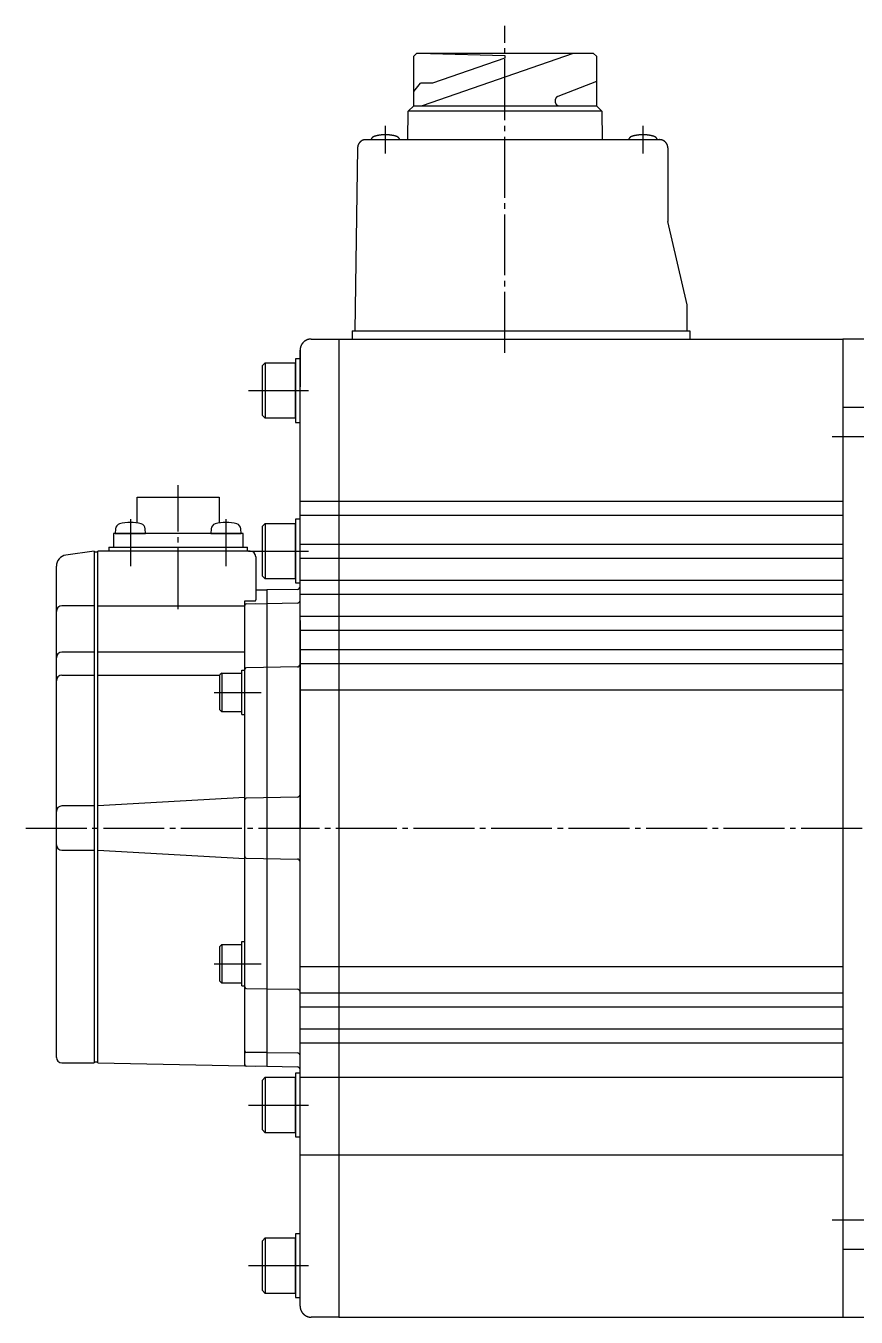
# Model space of a CAD drawing. Extents: x 0 to 920, y 0 to 461.
# Drawn here: x 346.9 to 496.8, y 228 to 461.2 of the extents above; entities that cross this region are included whole.
import ezdxf

# ---------------------------------------------------------------- set-up
doc = ezdxf.new("R2010")
doc.units = 0
doc.linetypes.add('DASH_CENTER', pattern=[14, 11, -1, 1, -1])
doc.layers.get('0').update_dxf_attribs({"linetype": 'CONTINUOUS'})

msp = doc.modelspace()

# ---------------------------------------------------------------- linework, layer by layer
at = {"color": 1, "linetype": 'DASH_CENTER'}
for p, q in [((433.42, 402.15), (433.42, 461.2)), ((411.82, 438.15), (411.82, 443.15)), ((458.32, 443.15), (458.32, 438.15)), ((387.12, 395.35), (397.92, 395.35)), ((492.49, 387.06), (514.05, 387.06)), ((374.42, 355.9), (374.42, 378.29)), ((365.79, 372.15), (365.79, 363.65)), ((383.05, 363.65), (383.05, 372.15)), ((387.12, 366.35), (397.92, 366.35)), ((380.92, 340.85), (389.42, 340.85)), ((346.9, 316.35), (587.02, 316.35)), ((380.92, 291.85), (389.42, 291.85)), ((387.12, 266.35), (397.92, 266.35)), ((492.49, 245.64), (514.05, 245.64)), ((387.12, 237.35), (397.92, 237.35))]:
    msp.add_line(p, q, dxfattribs=at)
at = {"color": 7, "linetype": 'CONTINUOUS'}
for p, q in [((416.93, 455.7), (417.43, 456.2)), ((416.93, 446.76), (416.93, 455.7)), ((449.42, 456.2), (417.43, 456.2)), ((449.42, 456.2), (417.43, 456.2)), ((449.42, 456.2), (417.44, 456.2)), ((445.75, 456.2), (418.45, 446.76)), ((419.95, 456.2), (433.37, 455.81)), ((433.37, 455.34), (420.36, 450.85)), ((433.37, 455.81), (433.37, 455.34)), ((449.92, 455.7), (449.42, 456.2)), ((449.92, 455.7), (449.92, 446.76)), ((416.93, 449.35), (418.18, 450.85)), ((420.36, 450.85), (418.18, 450.85)), ((449.92, 451.17), (442.96, 448.44)), ((442.48, 447.74), (442.48, 447.51)), ((415.9, 440.65), (415.93, 445.76)), ((415.93, 445.76), (416.93, 446.76)), ((450.92, 445.76), (415.93, 445.76)), ((416.93, 446.76), (443.23, 446.76)), ((443.23, 446.76), (449.92, 446.76)), ((449.92, 446.76), (450.92, 445.76)), ((449.92, 446.76), (450.92, 445.76)), ((450.92, 445.76), (450.95, 440.65)), ((406.8, 439.17), (406.33, 406.15)), ((408.3, 440.65), (434.82, 440.65)), ((434.82, 440.65), (461.32, 440.65)), ((462.82, 439.15), (462.82, 425.85)), ((466.32, 410.85), (462.82, 425.85)), ((466.32, 406.15), (466.32, 410.85)), ((405.82, 406.15), (466.82, 406.15)), ((405.82, 406.15), (405.82, 404.65)), ((466.82, 406.15), (466.82, 404.65)), ((398.42, 404.65), (403.42, 404.65)), ((403.42, 404.65), (403.42, 228.05)), ((403.42, 404.65), (494.42, 404.65)), ((511.42, 404.65), (494.42, 404.65)), ((494.42, 404.65), (494.42, 228.05)), ((395.62, 401.1), (395.62, 389.6)), ((396.42, 401.1), (395.62, 401.1)), ((396.42, 316.35), (396.42, 402.65)), ((396.42, 402.65), (396.42, 396.02)), ((390.12, 400.35), (389.62, 399.85)), ((389.62, 390.85), (389.62, 399.85)), ((390.12, 400.35), (390.12, 390.35)), ((390.12, 400.35), (395.62, 400.35)), ((395.62, 395.35), (395.62, 400.35)), ((395.62, 390.35), (395.62, 395.35)), ((494.42, 392.34), (512.42, 392.34)), ((389.62, 390.85), (390.12, 390.35)), ((395.62, 390.35), (390.12, 390.35)), ((395.62, 389.6), (396.42, 389.6)), ((367.02, 371.44), (367.02, 376.1)), ((367.02, 376.1), (381.82, 376.1)), ((381.82, 376.1), (381.82, 371.44)), ((396.42, 375.35), (494.42, 375.35)), ((390.12, 371.35), (389.62, 370.85)), ((389.62, 361.85), (389.62, 370.85)), ((390.12, 371.35), (390.12, 361.35)), ((390.12, 371.35), (395.62, 371.35)), ((396.42, 372.1), (395.62, 372.1)), ((395.62, 372.1), (395.62, 360.6)), ((395.62, 366.35), (395.62, 371.35)), ((396.42, 372.85), (494.42, 372.85)), ((362.72, 369.55), (362.72, 367.05)), ((386.12, 369.55), (362.72, 369.55)), ((363.12, 370.39), (363.04, 369.55)), ((363.04, 369.55), (368.54, 369.55)), ((368.54, 369.55), (368.47, 370.39)), ((380.38, 370.39), (380.3, 369.55)), ((380.3, 369.55), (385.8, 369.55)), ((385.8, 369.55), (385.73, 370.39)), ((386.12, 367.05), (386.12, 369.55)), ((359.22, 366.35), (354.14, 365.62)), ((359.22, 366.35), (359.22, 273.95)), ((359.92, 366.15), (359.22, 366.15)), ((359.92, 273.95), (359.92, 366.35)), ((387.42, 366.35), (359.92, 366.35)), ((361.92, 367.05), (386.92, 367.05)), ((361.92, 367.05), (361.92, 366.35)), ((386.92, 366.35), (386.92, 367.05)), ((395.62, 361.35), (395.62, 366.35)), ((396.42, 367.59), (494.42, 367.59)), ((388.42, 365.35), (388.42, 357.55)), ((396.42, 365.09), (494.42, 365.09)), ((352.42, 274.95), (352.42, 363.64)), ((389.62, 361.85), (390.12, 361.35)), ((388.42, 359.38), (390.42, 359.35)), ((395.62, 361.35), (390.12, 361.35)), ((395.93, 359.45), (390.42, 359.35)), ((390.42, 359.35), (390.42, 287.35)), ((395.62, 360.6), (396.42, 360.6)), ((396.42, 361.09), (494.42, 361.09)), ((396.42, 272.74), (396.42, 359.95)), ((386.42, 273.42), (386.42, 357.35)), ((386.42, 357.35), (388.22, 357.35)), ((386.72, 356.85), (388.42, 356.88)), ((388.42, 356.88), (390.42, 356.85)), ((395.93, 356.96), (390.42, 356.86)), ((396.42, 358.59), (494.42, 358.59)), ((359.22, 356.47), (353.42, 356.47)), ((359.92, 356.47), (386.42, 356.47)), ((396.42, 354.59), (494.42, 354.59)), ((396.42, 353.85), (396.42, 316.35)), ((396.42, 352.09), (494.42, 352.09)), ((390.42, 350.85), (390.42, 273.34)), ((359.22, 348.1), (353.42, 348.1)), ((386.42, 348.1), (359.92, 348.1)), ((396.42, 348.59), (494.42, 348.59)), ((395.93, 345.44), (386.72, 345.28)), ((396.42, 346.09), (494.42, 346.09)), ((353.42, 343.95), (359.22, 343.95)), ((359.92, 343.95), (381.92, 343.95)), ((382.27, 344.35), (381.92, 344)), ((381.92, 337.7), (381.92, 344)), ((382.27, 344.35), (382.27, 337.35)), ((382.27, 344.35), (385.92, 344.35)), ((385.92, 336.85), (385.92, 344.85)), ((385.92, 344.85), (386.42, 344.85)), ((396.42, 341.34), (494.42, 341.34)), ((381.92, 337.7), (382.27, 337.35)), ((385.92, 337.35), (382.27, 337.35)), ((385.92, 336.85), (386.42, 336.85)), ((386.42, 321.85), (359.92, 320.35)), ((395.93, 321.94), (386.72, 321.78)), ((359.22, 320.35), (353.42, 320.35)), ((396.42, 230.05), (396.42, 316.35)), ((353.42, 312.35), (359.22, 312.35)), ((359.92, 312.35), (386.42, 310.85)), ((386.72, 310.91), (395.93, 310.75)), ((382.27, 295.35), (381.92, 295)), ((381.92, 288.7), (381.92, 295)), ((382.27, 295.35), (385.92, 295.35)), ((382.27, 295.35), (382.27, 288.35)), ((385.92, 295.85), (386.42, 295.85)), ((385.92, 287.85), (385.92, 295.85)), ((396.42, 291.35), (494.42, 291.35)), ((381.92, 288.7), (382.27, 288.35)), ((385.92, 288.35), (382.27, 288.35)), ((385.92, 287.85), (386.42, 287.85)), ((386.72, 287.41), (390.42, 287.35)), ((390.42, 287.35), (395.93, 287.25)), ((390.42, 287.35), (390.42, 281.85)), ((396.42, 286.6), (494.42, 286.6)), ((396.42, 284.1), (494.42, 284.1)), ((396.42, 280.1), (494.42, 280.1)), ((396.42, 277.6), (494.42, 277.6)), ((388.42, 275.83), (386.72, 275.86)), ((390.42, 275.86), (388.42, 275.83)), ((390.42, 275.85), (395.93, 275.75)), ((353.42, 273.95), (359.22, 273.95)), ((359.22, 274.15), (359.92, 274.15)), ((359.92, 273.95), (386.42, 273.42)), ((388.42, 273.31), (386.72, 273.34)), ((390.42, 273.35), (388.42, 273.31)), ((390.42, 273.34), (395.93, 273.24)), ((390.12, 271.35), (389.62, 270.85)), ((389.62, 261.85), (389.62, 270.85)), ((390.12, 271.35), (395.62, 271.35)), ((390.12, 271.35), (390.12, 261.35)), ((396.42, 272.1), (395.62, 272.1)), ((395.62, 272.1), (395.62, 260.6)), ((395.62, 266.35), (395.62, 271.35)), ((396.42, 271.35), (494.42, 271.35)), ((395.62, 261.35), (395.62, 266.35)), ((389.62, 261.85), (390.12, 261.35)), ((395.62, 261.35), (390.12, 261.35)), ((395.62, 260.6), (396.42, 260.6)), ((396.42, 257.35), (494.42, 257.35)), ((395.62, 243.1), (395.62, 231.6)), ((396.42, 243.1), (395.62, 243.1)), ((390.12, 242.35), (389.62, 241.85)), ((389.62, 232.85), (389.62, 241.85)), ((390.12, 242.35), (390.12, 232.35)), ((390.12, 242.35), (395.62, 242.35)), ((395.62, 237.35), (395.62, 242.35)), ((494.42, 240.35), (512.42, 240.35)), ((395.62, 232.35), (395.62, 237.35)), ((389.62, 232.85), (390.12, 232.35)), ((395.62, 232.35), (390.12, 232.35)), ((395.62, 231.6), (396.42, 231.6)), ((403.42, 228.05), (398.42, 228.05)), ((403.42, 228.05), (494.42, 228.05)), ((494.42, 228.05), (511.42, 228.05))]:
    msp.add_line(p, q, dxfattribs=at)
for points in [[(442.96, 448.44, 0), (442.95, 448.44, 0), (442.95, 448.44, 0), (442.94, 448.44, 0), (442.94, 448.43, 0), (442.93, 448.43, 0), (442.92, 448.43, 0), (442.91, 448.42, 0), (442.91, 448.42, 0), (442.9, 448.42, 0), (442.9, 448.41, 0), (442.89, 448.41, 0), (442.88, 448.41, 0), (442.88, 448.4, 0), (442.87, 448.4, 0), (442.87, 448.4, 0), (442.86, 448.39, 0), (442.85, 448.39, 0), (442.85, 448.39, 0), (442.84, 448.38, 0), (442.83, 448.38, 0), (442.83, 448.38, 0), (442.82, 448.37, 0), (442.82, 448.37, 0), (442.81, 448.36, 0), (442.81, 448.36, 0), (442.8, 448.36, 0), (442.8, 448.35, 0), (442.79, 448.35, 0), (442.78, 448.34, 0), (442.78, 448.34, 0), (442.77, 448.33, 0), (442.77, 448.33, 0), (442.76, 448.33, 0), (442.76, 448.32, 0), (442.75, 448.32, 0), (442.75, 448.31, 0), (442.74, 448.31, 0), (442.74, 448.3, 0), (442.73, 448.3, 0), (442.72, 448.29, 0), (442.72, 448.29, 0), (442.71, 448.29, 0), (442.71, 448.28, 0), (442.7, 448.27, 0), (442.7, 448.27, 0), (442.69, 448.26, 0), (442.69, 448.26, 0), (442.68, 448.25, 0), (442.68, 448.25, 0), (442.68, 448.24, 0), (442.67, 448.24, 0), (442.67, 448.23, 0), (442.66, 448.23, 0), (442.66, 448.22, 0), (442.65, 448.22, 0), (442.65, 448.21, 0), (442.64, 448.21, 0), (442.64, 448.2, 0), (442.63, 448.2, 0), (442.63, 448.19, 0), (442.63, 448.18, 0), (442.62, 448.18, 0), (442.62, 448.17, 0), (442.61, 448.17, 0), (442.61, 448.16, 0), (442.61, 448.15, 0), (442.6, 448.15, 0), (442.6, 448.14, 0), (442.6, 448.14, 0), (442.59, 448.13, 0), (442.59, 448.13, 0), (442.58, 448.12, 0), (442.58, 448.11, 0), (442.58, 448.11, 0), (442.57, 448.1, 0), (442.57, 448.09, 0), (442.57, 448.09, 0), (442.56, 448.08, 0), (442.56, 448.08, 0), (442.56, 448.07, 0), (442.56, 448.06, 0), (442.55, 448.06, 0), (442.55, 448.05, 0), (442.55, 448.05, 0), (442.54, 448.04, 0), (442.54, 448.03, 0), (442.54, 448.02, 0), (442.54, 448.02, 0), (442.53, 448.01, 0), (442.53, 448.01, 0), (442.53, 448, 0), (442.53, 447.99, 0), (442.52, 447.99, 0), (442.52, 447.98, 0), (442.52, 447.97, 0), (442.52, 447.97, 0), (442.52, 447.96, 0), (442.51, 447.95, 0), (442.51, 447.94, 0), (442.51, 447.94, 0), (442.51, 447.93, 0), (442.51, 447.93, 0), (442.5, 447.92, 0), (442.5, 447.91, 0), (442.5, 447.9, 0), (442.5, 447.9, 0), (442.5, 447.89, 0), (442.5, 447.88, 0), (442.5, 447.88, 0), (442.49, 447.87, 0), (442.49, 447.86, 0), (442.49, 447.86, 0), (442.49, 447.85, 0), (442.49, 447.84, 0), (442.49, 447.84, 0), (442.49, 447.83, 0), (442.49, 447.82, 0), (442.49, 447.81, 0), (442.49, 447.81, 0), (442.49, 447.8, 0), (442.49, 447.79, 0), (442.49, 447.79, 0), (442.49, 447.78, 0), (442.49, 447.77, 0), (442.49, 447.77, 0), (442.49, 447.76, 0), (442.48, 447.75, 0), (442.48, 447.75, 0)], [(442.48, 447.51, 0), (442.48, 447.5, 0), (442.49, 447.49, 0), (442.49, 447.48, 0), (442.49, 447.47, 0), (442.49, 447.46, 0), (442.49, 447.45, 0), (442.49, 447.44, 0), (442.49, 447.43, 0), (442.49, 447.42, 0), (442.49, 447.41, 0), (442.49, 447.4, 0), (442.49, 447.4, 0), (442.49, 447.39, 0), (442.49, 447.38, 0), (442.5, 447.37, 0), (442.5, 447.36, 0), (442.5, 447.35, 0), (442.5, 447.34, 0), (442.5, 447.33, 0), (442.51, 447.32, 0), (442.51, 447.31, 0), (442.51, 447.31, 0), (442.51, 447.3, 0), (442.52, 447.29, 0), (442.52, 447.28, 0), (442.52, 447.27, 0), (442.52, 447.26, 0), (442.53, 447.25, 0), (442.53, 447.25, 0), (442.54, 447.24, 0), (442.54, 447.23, 0), (442.54, 447.22, 0), (442.55, 447.21, 0), (442.55, 447.2, 0), (442.55, 447.19, 0), (442.56, 447.18, 0), (442.56, 447.18, 0), (442.56, 447.17, 0), (442.57, 447.16, 0), (442.57, 447.15, 0), (442.58, 447.14, 0), (442.58, 447.14, 0), (442.59, 447.13, 0), (442.59, 447.12, 0), (442.6, 447.11, 0), (442.6, 447.1, 0), (442.61, 447.1, 0), (442.61, 447.09, 0), (442.62, 447.08, 0), (442.62, 447.07, 0), (442.63, 447.07, 0), (442.63, 447.06, 0), (442.64, 447.05, 0), (442.64, 447.05, 0), (442.65, 447.04, 0), (442.65, 447.03, 0), (442.66, 447.02, 0), (442.67, 447.02, 0), (442.67, 447.01, 0), (442.68, 447, 0), (442.68, 447, 0), (442.69, 446.99, 0), (442.7, 446.98, 0), (442.7, 446.98, 0), (442.71, 446.97, 0), (442.72, 446.96, 0), (442.72, 446.96, 0), (442.73, 446.95, 0), (442.74, 446.94, 0), (442.75, 446.94, 0), (442.75, 446.93, 0), (442.76, 446.93, 0), (442.77, 446.92, 0), (442.77, 446.91, 0), (442.78, 446.91, 0), (442.79, 446.9, 0), (442.8, 446.9, 0), (442.8, 446.89, 0), (442.81, 446.89, 0), (442.82, 446.88, 0), (442.82, 446.88, 0), (442.83, 446.87, 0), (442.84, 446.87, 0), (442.85, 446.86, 0), (442.86, 446.86, 0), (442.87, 446.85, 0), (442.87, 446.85, 0), (442.88, 446.85, 0), (442.89, 446.84, 0), (442.9, 446.84, 0), (442.9, 446.83, 0), (442.91, 446.83, 0), (442.92, 446.82, 0), (442.93, 446.82, 0), (442.94, 446.82, 0), (442.95, 446.81, 0), (442.96, 446.81, 0), (442.96, 446.81, 0), (442.97, 446.8, 0), (442.98, 446.8, 0), (442.99, 446.8, 0), (443, 446.79, 0), (443.01, 446.79, 0), (443.02, 446.79, 0), (443.03, 446.79, 0), (443.03, 446.78, 0), (443.04, 446.78, 0), (443.05, 446.78, 0), (443.06, 446.78, 0), (443.07, 446.77, 0), (443.08, 446.77, 0), (443.09, 446.77, 0), (443.1, 446.77, 0), (443.11, 446.77, 0), (443.12, 446.77, 0), (443.12, 446.76, 0), (443.13, 446.76, 0), (443.14, 446.76, 0), (443.15, 446.76, 0), (443.16, 446.76, 0), (443.17, 446.76, 0), (443.18, 446.76, 0), (443.19, 446.76, 0), (443.2, 446.76, 0), (443.21, 446.76, 0), (443.22, 446.76, 0), (443.23, 446.76, 0), (443.23, 446.76, 0)], [(409.87, 441.25, 0), (409.86, 441.24, 0), (409.85, 441.24, 0), (409.84, 441.24, 0), (409.84, 441.24, 0), (409.83, 441.23, 0), (409.82, 441.23, 0), (409.82, 441.23, 0), (409.81, 441.23, 0), (409.8, 441.23, 0), (409.8, 441.22, 0), (409.79, 441.22, 0), (409.78, 441.22, 0), (409.78, 441.22, 0), (409.77, 441.21, 0), (409.76, 441.21, 0), (409.76, 441.21, 0), (409.75, 441.2, 0), (409.74, 441.2, 0), (409.74, 441.2, 0), (409.73, 441.2, 0), (409.72, 441.19, 0), (409.72, 441.19, 0), (409.71, 441.19, 0), (409.7, 441.18, 0), (409.7, 441.18, 0), (409.69, 441.18, 0), (409.68, 441.17, 0), (409.68, 441.17, 0), (409.67, 441.17, 0), (409.67, 441.16, 0), (409.66, 441.16, 0), (409.65, 441.16, 0), (409.65, 441.15, 0), (409.64, 441.15, 0), (409.63, 441.15, 0), (409.63, 441.14, 0), (409.62, 441.14, 0), (409.62, 441.13, 0), (409.61, 441.13, 0), (409.6, 441.13, 0), (409.6, 441.12, 0), (409.59, 441.12, 0), (409.59, 441.12, 0), (409.58, 441.11, 0), (409.57, 441.11, 0), (409.57, 441.1, 0), (409.56, 441.1, 0), (409.56, 441.1, 0), (409.55, 441.09, 0), (409.55, 441.09, 0), (409.54, 441.08, 0), (409.53, 441.08, 0), (409.53, 441.07, 0), (409.52, 441.07, 0), (409.52, 441.06, 0), (409.51, 441.06, 0), (409.51, 441.05, 0), (409.5, 441.05, 0), (409.49, 441.05, 0), (409.49, 441.04, 0), (409.48, 441.04, 0), (409.48, 441.03, 0), (409.47, 441.03, 0), (409.47, 441.02, 0), (409.46, 441.02, 0), (409.46, 441.01, 0), (409.45, 441.01, 0), (409.45, 441, 0), (409.44, 441, 0), (409.44, 440.99, 0), (409.43, 440.99, 0), (409.43, 440.98, 0), (409.42, 440.98, 0), (409.42, 440.97, 0), (409.41, 440.97, 0), (409.41, 440.96, 0), (409.4, 440.96, 0), (409.4, 440.95, 0), (409.39, 440.94, 0), (409.39, 440.94, 0), (409.38, 440.93, 0), (409.38, 440.93, 0), (409.37, 440.92, 0), (409.37, 440.92, 0), (409.37, 440.91, 0), (409.36, 440.91, 0), (409.36, 440.9, 0), (409.35, 440.89, 0), (409.35, 440.89, 0), (409.34, 440.88, 0), (409.34, 440.88, 0), (409.33, 440.87, 0), (409.33, 440.87, 0), (409.33, 440.86, 0), (409.32, 440.85, 0), (409.32, 440.85, 0), (409.31, 440.84, 0), (409.31, 440.84, 0), (409.31, 440.83, 0), (409.3, 440.82, 0), (409.3, 440.82, 0), (409.3, 440.81, 0), (409.29, 440.81, 0), (409.29, 440.8, 0), (409.28, 440.79, 0), (409.28, 440.79, 0), (409.28, 440.78, 0), (409.27, 440.78, 0), (409.27, 440.77, 0), (409.27, 440.76, 0), (409.26, 440.76, 0), (409.26, 440.75, 0), (409.26, 440.74, 0), (409.25, 440.74, 0), (409.25, 440.73, 0), (409.25, 440.73, 0), (409.24, 440.72, 0), (409.24, 440.71, 0), (409.24, 440.7, 0), (409.23, 440.7, 0), (409.23, 440.69, 0), (409.23, 440.69, 0), (409.22, 440.68, 0), (409.22, 440.67, 0), (409.22, 440.67, 0), (409.22, 440.66, 0), (409.21, 440.65, 0), (409.21, 440.65, 0)], [(411.82, 441.53, 0), (411.81, 441.53, 0), (411.79, 441.53, 0), (411.78, 441.53, 0), (411.76, 441.53, 0), (411.75, 441.53, 0), (411.73, 441.52, 0), (411.72, 441.52, 0), (411.7, 441.52, 0), (411.69, 441.52, 0), (411.67, 441.52, 0), (411.65, 441.52, 0), (411.64, 441.52, 0), (411.62, 441.52, 0), (411.61, 441.52, 0), (411.59, 441.52, 0), (411.58, 441.52, 0), (411.56, 441.52, 0), (411.55, 441.52, 0), (411.53, 441.52, 0), (411.51, 441.52, 0), (411.5, 441.52, 0), (411.48, 441.52, 0), (411.47, 441.52, 0), (411.45, 441.52, 0), (411.44, 441.51, 0), (411.42, 441.51, 0), (411.41, 441.51, 0), (411.39, 441.51, 0), (411.38, 441.51, 0), (411.36, 441.51, 0), (411.34, 441.51, 0), (411.33, 441.51, 0), (411.31, 441.51, 0), (411.3, 441.51, 0), (411.28, 441.5, 0), (411.27, 441.5, 0), (411.25, 441.5, 0), (411.24, 441.5, 0), (411.22, 441.5, 0), (411.2, 441.5, 0), (411.19, 441.5, 0), (411.17, 441.5, 0), (411.16, 441.49, 0), (411.14, 441.49, 0), (411.13, 441.49, 0), (411.11, 441.49, 0), (411.1, 441.49, 0), (411.08, 441.49, 0), (411.06, 441.49, 0), (411.05, 441.48, 0), (411.04, 441.48, 0), (411.02, 441.48, 0), (411, 441.48, 0), (410.99, 441.48, 0), (410.97, 441.47, 0), (410.96, 441.47, 0), (410.94, 441.47, 0), (410.93, 441.47, 0), (410.91, 441.47, 0), (410.9, 441.46, 0), (410.88, 441.46, 0), (410.86, 441.46, 0), (410.85, 441.46, 0), (410.83, 441.46, 0), (410.82, 441.45, 0), (410.8, 441.45, 0), (410.79, 441.45, 0), (410.77, 441.45, 0), (410.76, 441.44, 0), (410.74, 441.44, 0), (410.73, 441.44, 0), (410.71, 441.44, 0), (410.7, 441.43, 0), (410.68, 441.43, 0), (410.67, 441.43, 0), (410.65, 441.43, 0), (410.63, 441.42, 0), (410.62, 441.42, 0), (410.61, 441.42, 0), (410.59, 441.42, 0), (410.57, 441.41, 0), (410.56, 441.41, 0), (410.54, 441.41, 0), (410.53, 441.4, 0), (410.51, 441.4, 0), (410.5, 441.4, 0), (410.48, 441.4, 0), (410.47, 441.39, 0), (410.45, 441.39, 0), (410.44, 441.39, 0), (410.42, 441.38, 0), (410.41, 441.38, 0), (410.39, 441.38, 0), (410.38, 441.38, 0), (410.36, 441.37, 0), (410.35, 441.37, 0), (410.33, 441.37, 0), (410.32, 441.36, 0), (410.3, 441.36, 0), (410.29, 441.35, 0), (410.27, 441.35, 0), (410.25, 441.35, 0), (410.24, 441.34, 0), (410.23, 441.34, 0), (410.21, 441.34, 0), (410.19, 441.33, 0), (410.18, 441.33, 0), (410.16, 441.33, 0), (410.15, 441.32, 0), (410.13, 441.32, 0), (410.12, 441.31, 0), (410.1, 441.31, 0), (410.09, 441.31, 0), (410.07, 441.3, 0), (410.06, 441.3, 0), (410.04, 441.3, 0), (410.03, 441.29, 0), (410.01, 441.29, 0), (410, 441.28, 0), (409.98, 441.28, 0), (409.97, 441.28, 0), (409.95, 441.27, 0), (409.94, 441.27, 0), (409.92, 441.26, 0), (409.91, 441.26, 0), (409.89, 441.25, 0), (409.88, 441.25, 0), (409.87, 441.25, 0)], [(413.78, 441.25, 0), (413.77, 441.25, 0), (413.75, 441.25, 0), (413.74, 441.26, 0), (413.72, 441.26, 0), (413.71, 441.27, 0), (413.69, 441.27, 0), (413.68, 441.28, 0), (413.66, 441.28, 0), (413.65, 441.28, 0), (413.63, 441.29, 0), (413.62, 441.29, 0), (413.6, 441.3, 0), (413.59, 441.3, 0), (413.57, 441.3, 0), (413.56, 441.31, 0), (413.54, 441.31, 0), (413.53, 441.31, 0), (413.51, 441.32, 0), (413.5, 441.32, 0), (413.48, 441.33, 0), (413.47, 441.33, 0), (413.45, 441.33, 0), (413.44, 441.34, 0), (413.42, 441.34, 0), (413.41, 441.34, 0), (413.39, 441.35, 0), (413.38, 441.35, 0), (413.36, 441.35, 0), (413.35, 441.36, 0), (413.33, 441.36, 0), (413.32, 441.37, 0), (413.3, 441.37, 0), (413.29, 441.37, 0), (413.27, 441.38, 0), (413.26, 441.38, 0), (413.24, 441.38, 0), (413.23, 441.38, 0), (413.21, 441.39, 0), (413.2, 441.39, 0), (413.18, 441.39, 0), (413.17, 441.4, 0), (413.15, 441.4, 0), (413.13, 441.4, 0), (413.12, 441.4, 0), (413.11, 441.41, 0), (413.09, 441.41, 0), (413.07, 441.41, 0), (413.06, 441.42, 0), (413.04, 441.42, 0), (413.03, 441.42, 0), (413.01, 441.42, 0), (413, 441.43, 0), (412.98, 441.43, 0), (412.97, 441.43, 0), (412.95, 441.43, 0), (412.94, 441.44, 0), (412.92, 441.44, 0), (412.91, 441.44, 0), (412.89, 441.44, 0), (412.88, 441.45, 0), (412.86, 441.45, 0), (412.84, 441.45, 0), (412.83, 441.45, 0), (412.81, 441.46, 0), (412.8, 441.46, 0), (412.78, 441.46, 0), (412.77, 441.46, 0), (412.75, 441.46, 0), (412.74, 441.47, 0), (412.72, 441.47, 0), (412.71, 441.47, 0), (412.69, 441.47, 0), (412.68, 441.47, 0), (412.66, 441.48, 0), (412.64, 441.48, 0), (412.63, 441.48, 0), (412.61, 441.48, 0), (412.6, 441.48, 0), (412.58, 441.49, 0), (412.57, 441.49, 0), (412.55, 441.49, 0), (412.54, 441.49, 0), (412.52, 441.49, 0), (412.51, 441.49, 0), (412.49, 441.49, 0), (412.48, 441.5, 0), (412.46, 441.5, 0), (412.44, 441.5, 0), (412.43, 441.5, 0), (412.41, 441.5, 0), (412.4, 441.5, 0), (412.38, 441.5, 0), (412.37, 441.5, 0), (412.35, 441.51, 0), (412.34, 441.51, 0), (412.32, 441.51, 0), (412.31, 441.51, 0), (412.29, 441.51, 0), (412.27, 441.51, 0), (412.26, 441.51, 0), (412.24, 441.51, 0), (412.23, 441.51, 0), (412.21, 441.51, 0), (412.2, 441.52, 0), (412.18, 441.52, 0), (412.17, 441.52, 0), (412.15, 441.52, 0), (412.13, 441.52, 0), (412.12, 441.52, 0), (412.1, 441.52, 0), (412.09, 441.52, 0), (412.07, 441.52, 0), (412.06, 441.52, 0), (412.04, 441.52, 0), (412.03, 441.52, 0), (412.01, 441.52, 0), (412, 441.52, 0), (411.98, 441.52, 0), (411.96, 441.52, 0), (411.95, 441.52, 0), (411.93, 441.52, 0), (411.92, 441.52, 0), (411.9, 441.53, 0), (411.89, 441.53, 0), (411.87, 441.53, 0), (411.85, 441.53, 0), (411.84, 441.53, 0), (411.82, 441.53, 0)], [(414.44, 440.65, 0), (414.43, 440.65, 0), (414.43, 440.66, 0), (414.43, 440.67, 0), (414.43, 440.67, 0), (414.42, 440.68, 0), (414.42, 440.69, 0), (414.42, 440.69, 0), (414.42, 440.7, 0), (414.41, 440.7, 0), (414.41, 440.71, 0), (414.41, 440.72, 0), (414.4, 440.73, 0), (414.4, 440.73, 0), (414.4, 440.74, 0), (414.39, 440.74, 0), (414.39, 440.75, 0), (414.39, 440.76, 0), (414.38, 440.76, 0), (414.38, 440.77, 0), (414.38, 440.78, 0), (414.37, 440.78, 0), (414.37, 440.79, 0), (414.37, 440.79, 0), (414.36, 440.8, 0), (414.36, 440.81, 0), (414.35, 440.81, 0), (414.35, 440.82, 0), (414.35, 440.82, 0), (414.34, 440.83, 0), (414.34, 440.84, 0), (414.33, 440.84, 0), (414.33, 440.85, 0), (414.33, 440.85, 0), (414.32, 440.86, 0), (414.32, 440.87, 0), (414.31, 440.87, 0), (414.31, 440.88, 0), (414.31, 440.88, 0), (414.3, 440.89, 0), (414.3, 440.89, 0), (414.29, 440.9, 0), (414.29, 440.91, 0), (414.28, 440.91, 0), (414.28, 440.92, 0), (414.27, 440.92, 0), (414.27, 440.93, 0), (414.26, 440.93, 0), (414.26, 440.94, 0), (414.26, 440.94, 0), (414.25, 440.95, 0), (414.25, 440.96, 0), (414.24, 440.96, 0), (414.24, 440.97, 0), (414.23, 440.97, 0), (414.23, 440.98, 0), (414.22, 440.98, 0), (414.22, 440.99, 0), (414.21, 440.99, 0), (414.21, 441, 0), (414.2, 441, 0), (414.2, 441.01, 0), (414.19, 441.01, 0), (414.19, 441.02, 0), (414.18, 441.02, 0), (414.18, 441.03, 0), (414.17, 441.03, 0), (414.17, 441.04, 0), (414.16, 441.04, 0), (414.15, 441.05, 0), (414.15, 441.05, 0), (414.14, 441.05, 0), (414.14, 441.06, 0), (414.13, 441.06, 0), (414.13, 441.07, 0), (414.12, 441.07, 0), (414.12, 441.08, 0), (414.11, 441.08, 0), (414.1, 441.09, 0), (414.1, 441.09, 0), (414.09, 441.1, 0), (414.09, 441.1, 0), (414.08, 441.1, 0), (414.07, 441.11, 0), (414.07, 441.11, 0), (414.06, 441.12, 0), (414.06, 441.12, 0), (414.05, 441.12, 0), (414.04, 441.13, 0), (414.04, 441.13, 0), (414.03, 441.13, 0), (414.03, 441.14, 0), (414.02, 441.14, 0), (414.01, 441.15, 0), (414.01, 441.15, 0), (414, 441.15, 0), (413.99, 441.16, 0), (413.99, 441.16, 0), (413.98, 441.16, 0), (413.98, 441.17, 0), (413.97, 441.17, 0), (413.96, 441.17, 0), (413.96, 441.18, 0), (413.95, 441.18, 0), (413.94, 441.18, 0), (413.94, 441.19, 0), (413.93, 441.19, 0), (413.93, 441.19, 0), (413.92, 441.2, 0), (413.91, 441.2, 0), (413.9, 441.2, 0), (413.9, 441.2, 0), (413.89, 441.21, 0), (413.88, 441.21, 0), (413.88, 441.21, 0), (413.87, 441.22, 0), (413.87, 441.22, 0), (413.86, 441.22, 0), (413.85, 441.22, 0), (413.85, 441.23, 0), (413.84, 441.23, 0), (413.83, 441.23, 0), (413.82, 441.23, 0), (413.82, 441.23, 0), (413.81, 441.24, 0), (413.8, 441.24, 0), (413.8, 441.24, 0), (413.79, 441.24, 0), (413.78, 441.25, 0)], [(456.36, 441.25, 0), (456.36, 441.24, 0), (456.35, 441.24, 0), (456.34, 441.24, 0), (456.34, 441.24, 0), (456.33, 441.23, 0), (456.32, 441.23, 0), (456.32, 441.23, 0), (456.31, 441.23, 0), (456.3, 441.23, 0), (456.3, 441.22, 0), (456.29, 441.22, 0), (456.28, 441.22, 0), (456.28, 441.22, 0), (456.27, 441.21, 0), (456.26, 441.21, 0), (456.26, 441.21, 0), (456.25, 441.2, 0), (456.24, 441.2, 0), (456.24, 441.2, 0), (456.23, 441.2, 0), (456.22, 441.19, 0), (456.22, 441.19, 0), (456.21, 441.19, 0), (456.2, 441.18, 0), (456.2, 441.18, 0), (456.19, 441.18, 0), (456.18, 441.17, 0), (456.18, 441.17, 0), (456.17, 441.17, 0), (456.17, 441.16, 0), (456.16, 441.16, 0), (456.15, 441.16, 0), (456.15, 441.15, 0), (456.14, 441.15, 0), (456.13, 441.15, 0), (456.13, 441.14, 0), (456.12, 441.14, 0), (456.12, 441.13, 0), (456.11, 441.13, 0), (456.1, 441.13, 0), (456.1, 441.12, 0), (456.09, 441.12, 0), (456.09, 441.12, 0), (456.08, 441.11, 0), (456.07, 441.11, 0), (456.07, 441.1, 0), (456.06, 441.1, 0), (456.06, 441.1, 0), (456.05, 441.09, 0), (456.05, 441.09, 0), (456.04, 441.08, 0), (456.03, 441.08, 0), (456.03, 441.07, 0), (456.02, 441.07, 0), (456.02, 441.06, 0), (456.01, 441.06, 0), (456.01, 441.05, 0), (456, 441.05, 0), (455.99, 441.05, 0), (455.99, 441.04, 0), (455.98, 441.04, 0), (455.98, 441.03, 0), (455.97, 441.03, 0), (455.97, 441.02, 0), (455.96, 441.02, 0), (455.96, 441.01, 0), (455.95, 441.01, 0), (455.95, 441, 0), (455.94, 441, 0), (455.94, 440.99, 0), (455.93, 440.99, 0), (455.93, 440.98, 0), (455.92, 440.98, 0), (455.92, 440.97, 0), (455.91, 440.97, 0), (455.91, 440.96, 0), (455.9, 440.96, 0), (455.9, 440.95, 0), (455.89, 440.94, 0), (455.89, 440.94, 0), (455.88, 440.93, 0), (455.88, 440.93, 0), (455.87, 440.92, 0), (455.87, 440.92, 0), (455.87, 440.91, 0), (455.86, 440.91, 0), (455.86, 440.9, 0), (455.85, 440.89, 0), (455.85, 440.89, 0), (455.84, 440.88, 0), (455.84, 440.88, 0), (455.83, 440.87, 0), (455.83, 440.87, 0), (455.83, 440.86, 0), (455.82, 440.85, 0), (455.82, 440.85, 0), (455.81, 440.84, 0), (455.81, 440.84, 0), (455.81, 440.83, 0), (455.8, 440.82, 0), (455.8, 440.82, 0), (455.79, 440.81, 0), (455.79, 440.81, 0), (455.79, 440.8, 0), (455.78, 440.79, 0), (455.78, 440.79, 0), (455.78, 440.78, 0), (455.77, 440.78, 0), (455.77, 440.77, 0), (455.77, 440.76, 0), (455.76, 440.76, 0), (455.76, 440.75, 0), (455.76, 440.74, 0), (455.75, 440.74, 0), (455.75, 440.73, 0), (455.75, 440.73, 0), (455.74, 440.72, 0), (455.74, 440.71, 0), (455.74, 440.7, 0), (455.73, 440.7, 0), (455.73, 440.69, 0), (455.73, 440.69, 0), (455.73, 440.68, 0), (455.72, 440.67, 0), (455.72, 440.67, 0), (455.72, 440.66, 0), (455.71, 440.65, 0), (455.71, 440.65, 0)], [(458.32, 441.53, 0), (458.31, 441.53, 0), (458.29, 441.53, 0), (458.28, 441.53, 0), (458.26, 441.53, 0), (458.25, 441.53, 0), (458.23, 441.52, 0), (458.22, 441.52, 0), (458.2, 441.52, 0), (458.19, 441.52, 0), (458.17, 441.52, 0), (458.15, 441.52, 0), (458.14, 441.52, 0), (458.12, 441.52, 0), (458.11, 441.52, 0), (458.09, 441.52, 0), (458.08, 441.52, 0), (458.06, 441.52, 0), (458.04, 441.52, 0), (458.03, 441.52, 0), (458.01, 441.52, 0), (458, 441.52, 0), (457.98, 441.52, 0), (457.97, 441.52, 0), (457.95, 441.52, 0), (457.94, 441.51, 0), (457.92, 441.51, 0), (457.91, 441.51, 0), (457.89, 441.51, 0), (457.88, 441.51, 0), (457.86, 441.51, 0), (457.84, 441.51, 0), (457.83, 441.51, 0), (457.81, 441.51, 0), (457.8, 441.51, 0), (457.78, 441.5, 0), (457.77, 441.5, 0), (457.75, 441.5, 0), (457.74, 441.5, 0), (457.72, 441.5, 0), (457.7, 441.5, 0), (457.69, 441.5, 0), (457.67, 441.5, 0), (457.66, 441.49, 0), (457.64, 441.49, 0), (457.63, 441.49, 0), (457.61, 441.49, 0), (457.6, 441.49, 0), (457.58, 441.49, 0), (457.56, 441.49, 0), (457.55, 441.48, 0), (457.54, 441.48, 0), (457.52, 441.48, 0), (457.5, 441.48, 0), (457.49, 441.48, 0), (457.47, 441.47, 0), (457.46, 441.47, 0), (457.44, 441.47, 0), (457.43, 441.47, 0), (457.41, 441.47, 0), (457.4, 441.46, 0), (457.38, 441.46, 0), (457.36, 441.46, 0), (457.35, 441.46, 0), (457.33, 441.46, 0), (457.32, 441.45, 0), (457.3, 441.45, 0), (457.29, 441.45, 0), (457.27, 441.45, 0), (457.26, 441.44, 0), (457.24, 441.44, 0), (457.23, 441.44, 0), (457.21, 441.44, 0), (457.2, 441.43, 0), (457.18, 441.43, 0), (457.17, 441.43, 0), (457.15, 441.43, 0), (457.13, 441.42, 0), (457.12, 441.42, 0), (457.11, 441.42, 0), (457.09, 441.42, 0), (457.07, 441.41, 0), (457.06, 441.41, 0), (457.04, 441.41, 0), (457.03, 441.4, 0), (457.01, 441.4, 0), (457, 441.4, 0), (456.98, 441.4, 0), (456.97, 441.39, 0), (456.95, 441.39, 0), (456.94, 441.39, 0), (456.92, 441.38, 0), (456.91, 441.38, 0), (456.89, 441.38, 0), (456.88, 441.38, 0), (456.86, 441.37, 0), (456.85, 441.37, 0), (456.83, 441.37, 0), (456.82, 441.36, 0), (456.8, 441.36, 0), (456.78, 441.35, 0), (456.77, 441.35, 0), (456.75, 441.35, 0), (456.74, 441.34, 0), (456.73, 441.34, 0), (456.71, 441.34, 0), (456.69, 441.33, 0), (456.68, 441.33, 0), (456.66, 441.33, 0), (456.65, 441.32, 0), (456.63, 441.32, 0), (456.62, 441.31, 0), (456.6, 441.31, 0), (456.59, 441.31, 0), (456.57, 441.3, 0), (456.56, 441.3, 0), (456.54, 441.3, 0), (456.53, 441.29, 0), (456.51, 441.29, 0), (456.5, 441.28, 0), (456.48, 441.28, 0), (456.47, 441.28, 0), (456.45, 441.27, 0), (456.44, 441.27, 0), (456.42, 441.26, 0), (456.41, 441.26, 0), (456.39, 441.25, 0), (456.38, 441.25, 0), (456.36, 441.25, 0)], [(460.28, 441.25, 0), (460.27, 441.25, 0), (460.25, 441.25, 0), (460.24, 441.26, 0), (460.22, 441.26, 0), (460.21, 441.27, 0), (460.19, 441.27, 0), (460.18, 441.28, 0), (460.16, 441.28, 0), (460.15, 441.28, 0), (460.13, 441.29, 0), (460.12, 441.29, 0), (460.1, 441.3, 0), (460.09, 441.3, 0), (460.07, 441.3, 0), (460.06, 441.31, 0), (460.04, 441.31, 0), (460.03, 441.31, 0), (460.01, 441.32, 0), (460, 441.32, 0), (459.98, 441.33, 0), (459.97, 441.33, 0), (459.95, 441.33, 0), (459.94, 441.34, 0), (459.92, 441.34, 0), (459.91, 441.34, 0), (459.89, 441.35, 0), (459.88, 441.35, 0), (459.86, 441.35, 0), (459.85, 441.36, 0), (459.83, 441.36, 0), (459.82, 441.37, 0), (459.8, 441.37, 0), (459.79, 441.37, 0), (459.77, 441.38, 0), (459.76, 441.38, 0), (459.74, 441.38, 0), (459.73, 441.38, 0), (459.71, 441.39, 0), (459.7, 441.39, 0), (459.68, 441.39, 0), (459.67, 441.4, 0), (459.65, 441.4, 0), (459.63, 441.4, 0), (459.62, 441.4, 0), (459.6, 441.41, 0), (459.59, 441.41, 0), (459.57, 441.41, 0), (459.56, 441.42, 0), (459.54, 441.42, 0), (459.53, 441.42, 0), (459.51, 441.42, 0), (459.5, 441.43, 0), (459.48, 441.43, 0), (459.47, 441.43, 0), (459.45, 441.43, 0), (459.44, 441.44, 0), (459.42, 441.44, 0), (459.41, 441.44, 0), (459.39, 441.44, 0), (459.38, 441.45, 0), (459.36, 441.45, 0), (459.35, 441.45, 0), (459.33, 441.45, 0), (459.31, 441.46, 0), (459.3, 441.46, 0), (459.28, 441.46, 0), (459.27, 441.46, 0), (459.25, 441.46, 0), (459.24, 441.47, 0), (459.22, 441.47, 0), (459.21, 441.47, 0), (459.19, 441.47, 0), (459.18, 441.47, 0), (459.16, 441.48, 0), (459.14, 441.48, 0), (459.13, 441.48, 0), (459.11, 441.48, 0), (459.1, 441.48, 0), (459.08, 441.49, 0), (459.07, 441.49, 0), (459.05, 441.49, 0), (459.04, 441.49, 0), (459.02, 441.49, 0), (459.01, 441.49, 0), (458.99, 441.49, 0), (458.98, 441.5, 0), (458.96, 441.5, 0), (458.94, 441.5, 0), (458.93, 441.5, 0), (458.91, 441.5, 0), (458.9, 441.5, 0), (458.88, 441.5, 0), (458.87, 441.5, 0), (458.85, 441.51, 0), (458.84, 441.51, 0), (458.82, 441.51, 0), (458.8, 441.51, 0), (458.79, 441.51, 0), (458.77, 441.51, 0), (458.76, 441.51, 0), (458.74, 441.51, 0), (458.73, 441.51, 0), (458.71, 441.51, 0), (458.7, 441.52, 0), (458.68, 441.52, 0), (458.67, 441.52, 0), (458.65, 441.52, 0), (458.63, 441.52, 0), (458.62, 441.52, 0), (458.6, 441.52, 0), (458.59, 441.52, 0), (458.57, 441.52, 0), (458.56, 441.52, 0), (458.54, 441.52, 0), (458.53, 441.52, 0), (458.51, 441.52, 0), (458.5, 441.52, 0), (458.48, 441.52, 0), (458.46, 441.52, 0), (458.45, 441.52, 0), (458.43, 441.52, 0), (458.42, 441.52, 0), (458.4, 441.53, 0), (458.39, 441.53, 0), (458.37, 441.53, 0), (458.36, 441.53, 0), (458.34, 441.53, 0), (458.32, 441.53, 0)], [(460.94, 440.65, 0), (460.93, 440.65, 0), (460.93, 440.66, 0), (460.93, 440.67, 0), (460.93, 440.67, 0), (460.92, 440.68, 0), (460.92, 440.69, 0), (460.92, 440.69, 0), (460.92, 440.7, 0), (460.91, 440.7, 0), (460.91, 440.71, 0), (460.91, 440.72, 0), (460.9, 440.73, 0), (460.9, 440.73, 0), (460.9, 440.74, 0), (460.89, 440.74, 0), (460.89, 440.75, 0), (460.89, 440.76, 0), (460.88, 440.76, 0), (460.88, 440.77, 0), (460.88, 440.78, 0), (460.87, 440.78, 0), (460.87, 440.79, 0), (460.86, 440.79, 0), (460.86, 440.8, 0), (460.86, 440.81, 0), (460.85, 440.81, 0), (460.85, 440.82, 0), (460.85, 440.82, 0), (460.84, 440.83, 0), (460.84, 440.84, 0), (460.83, 440.84, 0), (460.83, 440.85, 0), (460.83, 440.85, 0), (460.82, 440.86, 0), (460.82, 440.87, 0), (460.81, 440.87, 0), (460.81, 440.88, 0), (460.81, 440.88, 0), (460.8, 440.89, 0), (460.8, 440.89, 0), (460.79, 440.9, 0), (460.79, 440.91, 0), (460.78, 440.91, 0), (460.78, 440.92, 0), (460.77, 440.92, 0), (460.77, 440.93, 0), (460.76, 440.93, 0), (460.76, 440.94, 0), (460.76, 440.94, 0), (460.75, 440.95, 0), (460.75, 440.96, 0), (460.74, 440.96, 0), (460.74, 440.97, 0), (460.73, 440.97, 0), (460.73, 440.98, 0), (460.72, 440.98, 0), (460.72, 440.99, 0), (460.71, 440.99, 0), (460.71, 441, 0), (460.7, 441, 0), (460.7, 441.01, 0), (460.69, 441.01, 0), (460.69, 441.02, 0), (460.68, 441.02, 0), (460.67, 441.03, 0), (460.67, 441.03, 0), (460.67, 441.04, 0), (460.66, 441.04, 0), (460.65, 441.05, 0), (460.65, 441.05, 0), (460.64, 441.05, 0), (460.64, 441.06, 0), (460.63, 441.06, 0), (460.63, 441.07, 0), (460.62, 441.07, 0), (460.62, 441.08, 0), (460.61, 441.08, 0), (460.6, 441.09, 0), (460.6, 441.09, 0), (460.59, 441.1, 0), (460.59, 441.1, 0), (460.58, 441.1, 0), (460.57, 441.11, 0), (460.57, 441.11, 0), (460.56, 441.12, 0), (460.56, 441.12, 0), (460.55, 441.12, 0), (460.54, 441.13, 0), (460.54, 441.13, 0), (460.53, 441.13, 0), (460.53, 441.14, 0), (460.52, 441.14, 0), (460.51, 441.15, 0), (460.51, 441.15, 0), (460.5, 441.15, 0), (460.5, 441.16, 0), (460.49, 441.16, 0), (460.48, 441.16, 0), (460.48, 441.17, 0), (460.47, 441.17, 0), (460.46, 441.17, 0), (460.46, 441.18, 0), (460.45, 441.18, 0), (460.44, 441.18, 0), (460.44, 441.19, 0), (460.43, 441.19, 0), (460.43, 441.19, 0), (460.42, 441.2, 0), (460.41, 441.2, 0), (460.4, 441.2, 0), (460.4, 441.2, 0), (460.39, 441.21, 0), (460.38, 441.21, 0), (460.38, 441.21, 0), (460.37, 441.22, 0), (460.37, 441.22, 0), (460.36, 441.22, 0), (460.35, 441.22, 0), (460.35, 441.23, 0), (460.34, 441.23, 0), (460.33, 441.23, 0), (460.32, 441.23, 0), (460.32, 441.23, 0), (460.31, 441.24, 0), (460.3, 441.24, 0), (460.3, 441.24, 0), (460.29, 441.24, 0), (460.28, 441.25, 0)], [(408.3, 440.65, 0), (408.29, 440.65, 0), (408.27, 440.65, 0), (408.25, 440.64, 0), (408.23, 440.64, 0), (408.21, 440.64, 0), (408.19, 440.64, 0), (408.18, 440.64, 0), (408.16, 440.64, 0), (408.14, 440.64, 0), (408.12, 440.63, 0), (408.1, 440.63, 0), (408.08, 440.63, 0), (408.07, 440.63, 0), (408.05, 440.62, 0), (408.03, 440.62, 0), (408.01, 440.62, 0), (408, 440.61, 0), (407.98, 440.61, 0), (407.96, 440.61, 0), (407.94, 440.6, 0), (407.92, 440.6, 0), (407.91, 440.59, 0), (407.89, 440.59, 0), (407.87, 440.58, 0), (407.85, 440.58, 0), (407.84, 440.57, 0), (407.82, 440.57, 0), (407.8, 440.56, 0), (407.79, 440.55, 0), (407.77, 440.55, 0), (407.75, 440.54, 0), (407.73, 440.53, 0), (407.72, 440.53, 0), (407.7, 440.52, 0), (407.68, 440.51, 0), (407.67, 440.5, 0), (407.65, 440.5, 0), (407.63, 440.49, 0), (407.62, 440.48, 0), (407.6, 440.47, 0), (407.59, 440.46, 0), (407.57, 440.45, 0), (407.55, 440.45, 0), (407.54, 440.44, 0), (407.52, 440.43, 0), (407.51, 440.42, 0), (407.49, 440.41, 0), (407.48, 440.4, 0), (407.46, 440.39, 0), (407.45, 440.38, 0), (407.43, 440.37, 0), (407.42, 440.36, 0), (407.4, 440.35, 0), (407.39, 440.33, 0), (407.37, 440.32, 0), (407.36, 440.31, 0), (407.34, 440.3, 0), (407.33, 440.29, 0), (407.32, 440.28, 0), (407.3, 440.26, 0), (407.29, 440.25, 0), (407.28, 440.24, 0), (407.26, 440.23, 0), (407.25, 440.21, 0), (407.24, 440.2, 0), (407.22, 440.19, 0), (407.21, 440.17, 0), (407.2, 440.16, 0), (407.19, 440.15, 0), (407.17, 440.13, 0), (407.16, 440.12, 0), (407.15, 440.11, 0), (407.14, 440.09, 0), (407.13, 440.08, 0), (407.12, 440.06, 0), (407.11, 440.05, 0), (407.1, 440.04, 0), (407.08, 440.02, 0), (407.07, 440.01, 0), (407.06, 439.99, 0), (407.05, 439.98, 0), (407.04, 439.96, 0), (407.03, 439.94, 0), (407.02, 439.93, 0), (407.01, 439.91, 0), (407, 439.9, 0), (407, 439.88, 0), (406.99, 439.87, 0), (406.98, 439.85, 0), (406.97, 439.83, 0), (406.96, 439.82, 0), (406.95, 439.8, 0), (406.95, 439.79, 0), (406.94, 439.77, 0), (406.93, 439.75, 0), (406.92, 439.74, 0), (406.92, 439.72, 0), (406.91, 439.7, 0), (406.9, 439.68, 0), (406.9, 439.67, 0), (406.89, 439.65, 0), (406.88, 439.63, 0), (406.88, 439.62, 0), (406.87, 439.6, 0), (406.87, 439.58, 0), (406.86, 439.56, 0), (406.86, 439.55, 0), (406.85, 439.53, 0), (406.85, 439.51, 0), (406.84, 439.49, 0), (406.84, 439.48, 0), (406.83, 439.46, 0), (406.83, 439.44, 0), (406.83, 439.42, 0), (406.82, 439.4, 0), (406.82, 439.38, 0), (406.82, 439.37, 0), (406.82, 439.35, 0), (406.81, 439.33, 0), (406.81, 439.31, 0), (406.81, 439.29, 0), (406.81, 439.28, 0), (406.81, 439.26, 0), (406.81, 439.24, 0), (406.81, 439.22, 0), (406.8, 439.2, 0), (406.8, 439.19, 0), (406.8, 439.17, 0)], [(462.82, 439.15, 0), (462.82, 439.16, 0), (462.82, 439.18, 0), (462.82, 439.2, 0), (462.82, 439.22, 0), (462.82, 439.24, 0), (462.82, 439.26, 0), (462.82, 439.27, 0), (462.82, 439.29, 0), (462.81, 439.31, 0), (462.81, 439.33, 0), (462.81, 439.35, 0), (462.81, 439.37, 0), (462.8, 439.38, 0), (462.8, 439.4, 0), (462.8, 439.42, 0), (462.8, 439.44, 0), (462.79, 439.46, 0), (462.79, 439.48, 0), (462.78, 439.49, 0), (462.78, 439.51, 0), (462.77, 439.53, 0), (462.77, 439.55, 0), (462.76, 439.56, 0), (462.76, 439.58, 0), (462.75, 439.6, 0), (462.75, 439.62, 0), (462.74, 439.63, 0), (462.74, 439.65, 0), (462.73, 439.67, 0), (462.72, 439.69, 0), (462.72, 439.7, 0), (462.71, 439.72, 0), (462.7, 439.74, 0), (462.7, 439.75, 0), (462.69, 439.77, 0), (462.68, 439.79, 0), (462.67, 439.8, 0), (462.66, 439.82, 0), (462.66, 439.84, 0), (462.65, 439.85, 0), (462.64, 439.87, 0), (462.63, 439.88, 0), (462.62, 439.9, 0), (462.61, 439.92, 0), (462.6, 439.93, 0), (462.59, 439.95, 0), (462.58, 439.96, 0), (462.57, 439.98, 0), (462.56, 440, 0), (462.55, 440.01, 0), (462.54, 440.02, 0), (462.53, 440.04, 0), (462.52, 440.05, 0), (462.51, 440.07, 0), (462.5, 440.08, 0), (462.48, 440.1, 0), (462.47, 440.11, 0), (462.46, 440.13, 0), (462.45, 440.14, 0), (462.44, 440.15, 0), (462.42, 440.17, 0), (462.41, 440.18, 0), (462.4, 440.19, 0), (462.38, 440.21, 0), (462.37, 440.22, 0), (462.36, 440.23, 0), (462.35, 440.24, 0), (462.33, 440.26, 0), (462.32, 440.27, 0), (462.3, 440.28, 0), (462.29, 440.29, 0), (462.28, 440.31, 0), (462.26, 440.32, 0), (462.25, 440.33, 0), (462.23, 440.34, 0), (462.22, 440.35, 0), (462.2, 440.36, 0), (462.19, 440.37, 0), (462.17, 440.38, 0), (462.16, 440.39, 0), (462.14, 440.4, 0), (462.13, 440.41, 0), (462.11, 440.42, 0), (462.1, 440.43, 0), (462.08, 440.44, 0), (462.06, 440.45, 0), (462.05, 440.46, 0), (462.03, 440.47, 0), (462.01, 440.48, 0), (462, 440.49, 0), (461.98, 440.49, 0), (461.97, 440.5, 0), (461.95, 440.51, 0), (461.93, 440.52, 0), (461.92, 440.52, 0), (461.9, 440.53, 0), (461.88, 440.54, 0), (461.86, 440.55, 0), (461.85, 440.55, 0), (461.83, 440.56, 0), (461.81, 440.56, 0), (461.8, 440.57, 0), (461.78, 440.58, 0), (461.76, 440.58, 0), (461.74, 440.59, 0), (461.72, 440.59, 0), (461.71, 440.6, 0), (461.69, 440.6, 0), (461.67, 440.61, 0), (461.65, 440.61, 0), (461.63, 440.61, 0), (461.62, 440.62, 0), (461.6, 440.62, 0), (461.58, 440.62, 0), (461.56, 440.63, 0), (461.54, 440.63, 0), (461.53, 440.63, 0), (461.51, 440.63, 0), (461.49, 440.64, 0), (461.47, 440.64, 0), (461.45, 440.64, 0), (461.43, 440.64, 0), (461.42, 440.64, 0), (461.4, 440.64, 0), (461.38, 440.64, 0), (461.36, 440.65, 0), (461.34, 440.65, 0), (461.32, 440.65, 0)], [(398.42, 404.65, 0), (398.4, 404.65, 0), (398.38, 404.64, 0), (398.35, 404.64, 0), (398.33, 404.64, 0), (398.3, 404.64, 0), (398.28, 404.64, 0), (398.25, 404.64, 0), (398.23, 404.64, 0), (398.2, 404.63, 0), (398.18, 404.63, 0), (398.15, 404.63, 0), (398.13, 404.62, 0), (398.11, 404.62, 0), (398.08, 404.62, 0), (398.06, 404.61, 0), (398.03, 404.61, 0), (398.01, 404.6, 0), (397.99, 404.6, 0), (397.96, 404.59, 0), (397.94, 404.59, 0), (397.91, 404.58, 0), (397.89, 404.57, 0), (397.87, 404.57, 0), (397.84, 404.56, 0), (397.82, 404.55, 0), (397.8, 404.55, 0), (397.77, 404.54, 0), (397.75, 404.53, 0), (397.73, 404.52, 0), (397.7, 404.51, 0), (397.68, 404.5, 0), (397.66, 404.49, 0), (397.64, 404.48, 0), (397.61, 404.47, 0), (397.59, 404.46, 0), (397.57, 404.45, 0), (397.55, 404.44, 0), (397.52, 404.43, 0), (397.5, 404.42, 0), (397.48, 404.41, 0), (397.46, 404.4, 0), (397.44, 404.39, 0), (397.42, 404.37, 0), (397.4, 404.36, 0), (397.38, 404.35, 0), (397.35, 404.34, 0), (397.33, 404.32, 0), (397.31, 404.31, 0), (397.29, 404.3, 0), (397.27, 404.28, 0), (397.25, 404.27, 0), (397.23, 404.25, 0), (397.21, 404.24, 0), (397.19, 404.22, 0), (397.17, 404.21, 0), (397.15, 404.19, 0), (397.14, 404.18, 0), (397.12, 404.16, 0), (397.1, 404.14, 0), (397.08, 404.13, 0), (397.06, 404.11, 0), (397.05, 404.09, 0), (397.03, 404.08, 0), (397.01, 404.06, 0), (396.99, 404.04, 0), (396.98, 404.02, 0), (396.96, 404.01, 0), (396.94, 403.99, 0), (396.93, 403.97, 0), (396.91, 403.95, 0), (396.89, 403.93, 0), (396.88, 403.92, 0), (396.86, 403.9, 0), (396.85, 403.88, 0), (396.83, 403.86, 0), (396.82, 403.84, 0), (396.8, 403.82, 0), (396.79, 403.8, 0), (396.77, 403.78, 0), (396.76, 403.76, 0), (396.75, 403.74, 0), (396.73, 403.72, 0), (396.72, 403.69, 0), (396.71, 403.67, 0), (396.7, 403.65, 0), (396.68, 403.63, 0), (396.67, 403.61, 0), (396.66, 403.59, 0), (396.65, 403.57, 0), (396.64, 403.54, 0), (396.63, 403.52, 0), (396.62, 403.5, 0), (396.61, 403.48, 0), (396.6, 403.46, 0), (396.59, 403.43, 0), (396.58, 403.41, 0), (396.57, 403.39, 0), (396.56, 403.37, 0), (396.55, 403.34, 0), (396.54, 403.32, 0), (396.53, 403.3, 0), (396.52, 403.27, 0), (396.52, 403.25, 0), (396.51, 403.23, 0), (396.5, 403.2, 0), (396.5, 403.18, 0), (396.49, 403.16, 0), (396.48, 403.13, 0), (396.48, 403.11, 0), (396.47, 403.08, 0), (396.47, 403.06, 0), (396.46, 403.04, 0), (396.46, 403.01, 0), (396.45, 402.99, 0), (396.45, 402.96, 0), (396.45, 402.94, 0), (396.44, 402.92, 0), (396.44, 402.89, 0), (396.44, 402.87, 0), (396.43, 402.84, 0), (396.43, 402.82, 0), (396.43, 402.79, 0), (396.43, 402.77, 0), (396.43, 402.74, 0), (396.43, 402.72, 0), (396.43, 402.69, 0), (396.42, 402.67, 0), (396.42, 402.65, 0)], [(396.42, 230.05, 0), (396.42, 230.02, 0), (396.43, 230, 0), (396.43, 229.97, 0), (396.43, 229.95, 0), (396.43, 229.92, 0), (396.43, 229.9, 0), (396.43, 229.87, 0), (396.43, 229.85, 0), (396.44, 229.83, 0), (396.44, 229.8, 0), (396.44, 229.78, 0), (396.45, 229.75, 0), (396.45, 229.73, 0), (396.45, 229.7, 0), (396.46, 229.68, 0), (396.46, 229.66, 0), (396.47, 229.63, 0), (396.47, 229.61, 0), (396.48, 229.58, 0), (396.48, 229.56, 0), (396.49, 229.54, 0), (396.5, 229.51, 0), (396.5, 229.49, 0), (396.51, 229.47, 0), (396.52, 229.44, 0), (396.52, 229.42, 0), (396.53, 229.4, 0), (396.54, 229.37, 0), (396.55, 229.35, 0), (396.56, 229.33, 0), (396.57, 229.3, 0), (396.58, 229.28, 0), (396.59, 229.26, 0), (396.6, 229.24, 0), (396.61, 229.21, 0), (396.62, 229.19, 0), (396.63, 229.17, 0), (396.64, 229.15, 0), (396.65, 229.12, 0), (396.66, 229.1, 0), (396.67, 229.08, 0), (396.68, 229.06, 0), (396.7, 229.04, 0), (396.71, 229.02, 0), (396.72, 229, 0), (396.73, 228.98, 0), (396.75, 228.96, 0), (396.76, 228.94, 0), (396.77, 228.91, 0), (396.79, 228.89, 0), (396.8, 228.87, 0), (396.82, 228.85, 0), (396.83, 228.84, 0), (396.85, 228.82, 0), (396.86, 228.8, 0), (396.88, 228.78, 0), (396.89, 228.76, 0), (396.91, 228.74, 0), (396.93, 228.72, 0), (396.94, 228.7, 0), (396.96, 228.69, 0), (396.98, 228.67, 0), (396.99, 228.65, 0), (397.01, 228.63, 0), (397.03, 228.62, 0), (397.05, 228.6, 0), (397.06, 228.58, 0), (397.08, 228.56, 0), (397.1, 228.55, 0), (397.12, 228.53, 0), (397.14, 228.52, 0), (397.15, 228.5, 0), (397.17, 228.48, 0), (397.19, 228.47, 0), (397.21, 228.45, 0), (397.23, 228.44, 0), (397.25, 228.43, 0), (397.27, 228.41, 0), (397.29, 228.4, 0), (397.31, 228.38, 0), (397.33, 228.37, 0), (397.35, 228.36, 0), (397.38, 228.34, 0), (397.4, 228.33, 0), (397.42, 228.32, 0), (397.44, 228.31, 0), (397.46, 228.29, 0), (397.48, 228.28, 0), (397.5, 228.27, 0), (397.52, 228.26, 0), (397.55, 228.25, 0), (397.57, 228.24, 0), (397.59, 228.23, 0), (397.61, 228.22, 0), (397.64, 228.21, 0), (397.66, 228.2, 0), (397.68, 228.19, 0), (397.7, 228.18, 0), (397.73, 228.17, 0), (397.75, 228.16, 0), (397.77, 228.16, 0), (397.8, 228.15, 0), (397.82, 228.14, 0), (397.84, 228.13, 0), (397.87, 228.12, 0), (397.89, 228.12, 0), (397.91, 228.11, 0), (397.94, 228.11, 0), (397.96, 228.1, 0), (397.99, 228.09, 0), (398.01, 228.09, 0), (398.03, 228.08, 0), (398.06, 228.08, 0), (398.08, 228.07, 0), (398.11, 228.07, 0), (398.13, 228.07, 0), (398.15, 228.06, 0), (398.18, 228.06, 0), (398.2, 228.06, 0), (398.23, 228.06, 0), (398.25, 228.05, 0), (398.28, 228.05, 0), (398.3, 228.05, 0), (398.33, 228.05, 0), (398.35, 228.05, 0), (398.38, 228.05, 0), (398.4, 228.05, 0), (398.42, 228.05, 0)]]:
    msp.add_polyline3d(points, dxfattribs=at)
for centre, radius, start, end in [((364.11, 370.31), 1, 106.257, 175), ((365.79, 364.55), 7, 90, 106.257), ((365.79, 364.55), 7, 73.743, 90), ((367.47, 370.31), 1, 5, 73.743), ((381.37, 370.31), 1, 106.257, 175), ((383.05, 364.55), 7, 90, 106.257), ((383.05, 364.55), 7, 73.743, 90), ((384.73, 370.31), 1, 5, 73.743), ((387.42, 365.35), 1, 0, 90), ((354.42, 363.64), 2, 98.1301, 180), ((395.92, 359.95), 0.5, 271, 0), ((386.72, 356.55), 0.3, 91, 180), ((388.22, 357.55), 0.2, 270, 0), ((395.92, 357.46), 0.5, 271, 0), ((353.42, 355.47), 1, 90, 180), ((353.42, 347.1), 1, 90, 180), ((386.72, 344.98), 0.3, 91, 180), ((395.92, 345.94), 0.5, 271, 0), ((353.42, 342.95), 1, 90, 180), ((386.72, 321.48), 0.3, 91, 180), ((395.92, 322.44), 0.5, 271, 0), ((353.42, 319.35), 1, 90, 180), ((353.42, 313.35), 1, 180, 270), ((386.72, 311.21), 0.3, 180, 269), ((395.92, 310.25), 0.5, 0, 89), ((386.72, 287.71), 0.3, 180, 269), ((395.92, 286.75), 0.5, 360, 89), ((386.72, 276.16), 0.3, 180, 269), ((395.92, 275.25), 0.5, 360, 89), ((353.42, 274.95), 1, 180, 270), ((386.72, 273.64), 0.3, 180, 269), ((395.92, 272.74), 0.5, 0, 89)]:
    msp.add_arc(centre, radius, start, end, dxfattribs=at)

doc.saveas('drawing.dxf')
